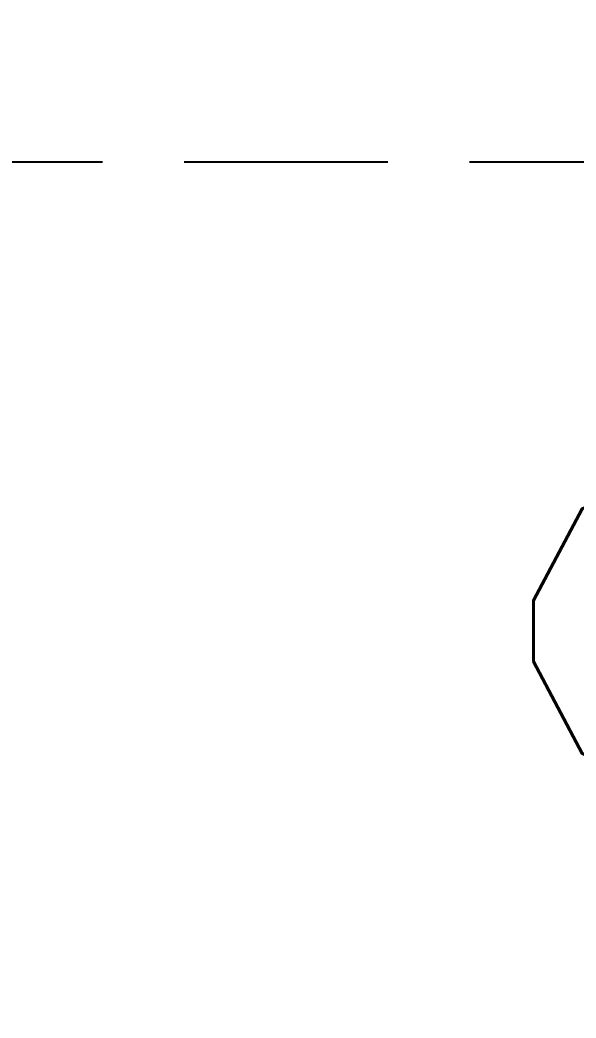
# Model space of a CAD drawing. Extents: x 220580 to 2027826, y -309201 to 71987.
# Drawn here: x 1042239.8 to 1042512.7, y -160496.2 to -160006.7 of the extents above; entities that cross this region are included whole.
import ezdxf

# ---------------------------------------------------------------- set-up
doc = ezdxf.new("R2010")
doc.units = 0
doc.linetypes.add('DASH', pattern=[0.35, 0.25, -0.1])
doc.linetypes.add('ZN-DOT', pattern=[0.25, 0, -0.25])
doc.layers.add('!ZN6-层高线-8', color=8, linetype='ZN-DOT')
doc.layers.add('DIM', color=173, linetype='Continuous')
doc.styles.add('DHTEXT-1', font='ROMANS.shx', dxfattribs={"width": 0.7, "bigfont": 'CHINESE.shx'})
doc.dimstyles.new('ZN200', dxfattribs={"dimscale": 200, "dimtxt": 2.5, "dimasz": 1.5, "dimexe": 1, "dimexo": 2, "dimgap": 0.9, "dimtad": 1, "dimdec": 0, "dimdsep": 46, "dimtxsty": 'DHTEXT-1', "dimblk": 'ARCHTICK', "dimcen": 2.5, "dimclrd": 173, "dimclre": 173, "dimclrt": 7, "dimazin": 2, "dimtfac": 1, "dimtdec": 0, "dimtix": 1, "dimtmove": 2, "dimatfit": 3, "dimfxl": 0, "dimtolj": 1, "dimtzin": 0, "dimarcsym": 0})

# ---------------------------------------------------------------- blocks, each defined once
blk = doc.blocks.new('_ArchTick')
at = {"color": 0, "linetype": 'ByBlock', "const_width": 0.4}
blk.add_lwpolyline([(-0.5, -0.5), (0.5, 0.5)], dxfattribs=at)
blk = doc.blocks.new('*D1148')
at = {"layer": 'Defpoints', "color": 0, "ltscale": 2000, "transparency": 16777216}
for p in [(1042132.404167852, -159976.4261404328), (1043171.794693127, -159976.4261404328), (1042132.404167852, -161536.4261415171)]:
    blk.add_point(p, dxfattribs=at)
at = {"layer": 'DIM', "color": 173, "linetype": 'ByBlock', "lineweight": -2, "ltscale": 2000, "transparency": 16777216}
for p, q in [((1042532.404167852, -159976.4261404328), (1043371.794693127, -159976.4261404328)), ((1043171.794693127, -161536.4261415171), (1043171.794693127, -159976.4261404328)), ((1042532.404167852, -161536.4261415171), (1043371.794693127, -161536.4261415171))]:
    blk.add_line(p, q, dxfattribs=at)
at = {"layer": 'DIM', "color": 173, "lineweight": -2, "ltscale": 2000, "transparency": 16777216, "xscale": 300, "yscale": 300, "zscale": 300}
for p, rotation in [((1043171.794693127, -159976.4261404328), 90), ((1043171.794693127, -161536.4261415171), 270)]:
    blk.add_blockref('_ArchTick', p, dxfattribs=dict(at, rotation=rotation))
at = {"layer": 'DIM', "color": 7, "ltscale": 2000, "transparency": 16777216, "insert": (1042741.794693127, -160756.4261409752), "char_height": 500, "attachment_point": 5, "rotation": 90, "style": 'DHTEXT-1'}
blk.add_mtext('\\A1;1560', dxfattribs=at)

msp = doc.modelspace()

# ---------------------------------------------------------------- linework, layer by layer
at = {"layer": '!ZN6-层高线-8', "linetype": 'DASH', "ltscale": 400}
msp.add_line((1049420.334920142, -160076.4261404328), (1038617.433795123, -160076.4261404328), dxfattribs=at)

# ---------------------------------------------------------------- dimensions: what is measured, and where the dimension line sits
at = {"layer": 'DIM', "ltscale": 2000}
dim = msp.add_linear_dim(base=(1043171.794693127, -159976.4261404328), p1=(1042132.404167851, -161536.426141517), p2=(1042132.404167851, -159976.4261404328), angle=90, dimstyle='ZN200', dxfattribs=at)
dim.commit()
dim.dimension.update_dxf_attribs({"geometry": '*D1148', "text_midpoint": (1042741.794693127, -160756.4261409752)})

doc.saveas('drawing.dxf')
